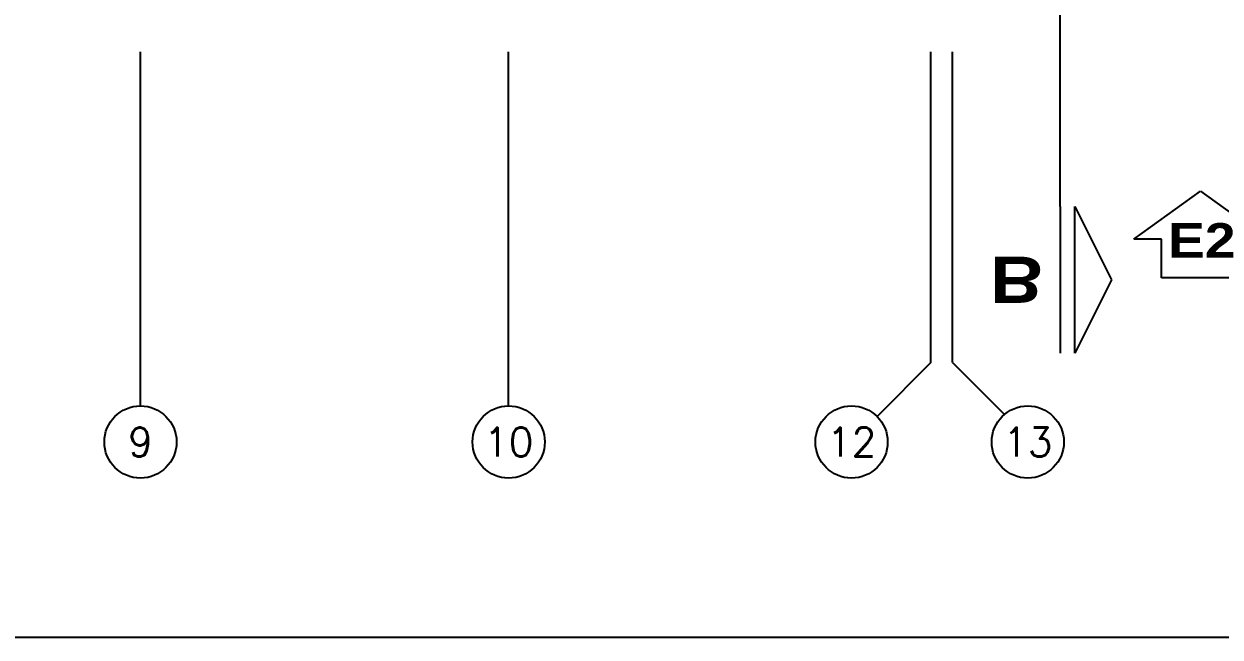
# Model space of a CAD drawing. Header units: millimetres. Extents: x -3 to 53, y -269 to 39.
# Drawn here: x 16.77 to 25.05, y -70.6 to -66.36 of the extents above; entities that cross this region are included whole.
import ezdxf
from ezdxf.enums import TextEntityAlignment as Align

# ---------------------------------------------------------------- set-up
doc = ezdxf.new("R2010")
doc.units = ezdxf.units.MM
doc.header["$LTSCALE"] = 15
for name, pattern in [('CENTER', [2, 1.25, -0.25, 0.25, -0.25]), ('PHANTOM', [63.5, 31.75, -6.35, 6.35, -6.35, 6.35, -6.35]), ('PHANTOM2', [1.25, 0.625, -0.125, 0.125, -0.125, 0.125, -0.125])]:
    doc.linetypes.add(name, pattern=pattern)
doc.layers.get('0').update_dxf_attribs({"color": 250})
for name, color, linetype in [('A-CORTE', 250, 'CENTER'), ('A-EJES', 251, 'PHANTOM'), ('L-03_EQUIP-ACCES', 160, 'Continuous'), ('L13 Texto Grande', 150, 'Continuous')]:
    doc.layers.add(name, color=color, linetype=linetype)
doc.layers.add('A-MUROS', color=252, linetype='Continuous', lineweight=30)
doc.styles.add('R140', font='', dxfattribs={"height": 3.55})
doc.styles.add('R160-75', font='', dxfattribs={"height": 0.6})
doc.styles.add('ROMANS', font='romans.shx', dxfattribs={"width": 0.8})
doc.styles.get('R140').set_extended_font_data('Arial Black', bold=True)
doc.styles.get('R160-75').set_extended_font_data('Arial Black', bold=True)

# ---------------------------------------------------------------- blocks, each defined once
blk = doc.blocks.new('A$C2493226f')
at = {"layer": 'L13 Texto Grande'}
blk.add_lwpolyline([(0, -1.1), (42.5295, -1.1)], dxfattribs=at)
blk = doc.blocks.new('*U31')
blk.add_lwpolyline([(-4.65, -4.35), (-4.65, 0.15), (-7.86, 0.15), (-0.15, 5.69), (7.57, 0.15), (4.35, 0.15), (4.35, -4.35)], close=True)
at = {"linetype": 'Continuous', "style": 'R140'}
blk.add_attdef('ELEVACION', text='', height=3.55, dxfattribs=at).set_placement((0, 0), align=Align.MIDDLE_CENTER)
blk = doc.blocks.new('*U104')
blk.add_line((-3, -5.08), (-3, 5.08))
blk.add_lwpolyline([(-4.016, 5.08), (-4.016, -5.08), (-6.556, 0)], close=True)
at = {"linetype": 'Continuous', "style": 'R160-75'}
blk.add_attdef('A', text='', height=0.3, dxfattribs=at).set_placement((0, 0), align=Align.MIDDLE_CENTER)
blk = doc.blocks.new('Cortes-Elev.')
at = {"layer": 'A-CORTE', "linetype": 'CENTER', "ltscale": 0.5}
blk.add_lwpolyline([(23.945, 20.8306), (23.945, 37.8534)], dxfattribs=at)
ref = blk.add_blockref('*U31', (24.9256, 20.5952), dxfattribs=dict(at, xscale=0.05980032655866058, yscale=0.05980032655866058, zscale=0.05980032655866058))
ref.add_attrib('ELEVACION', 'E2', dxfattribs={"layer": '0', "linetype": 'Continuous', "height": 0.2392, "style": 'R160-75'}).set_placement((24.9256, 20.5953), align=Align.MIDDLE_CENTER)
ref = blk.add_blockref('*U104', (23.645, 20.3226), dxfattribs=dict(at, xscale=0.1, yscale=0.1, zscale=-0.1, rotation=180))
ref.add_attrib('A', 'B', dxfattribs={"layer": '0', "linetype": 'Continuous', "extrusion": (0, 0, -1), "height": 0.32, "rotation": 180, "style": 'R160-75'}).set_placement((-23.645, 20.3226), align=Align.MIDDLE)
blk = doc.blocks.new('Ejes_Torre G')
at = {"layer": 'A-EJES', "linetype": 'PHANTOM2', "ltscale": 0.5}
for p, q in [((23.05, -2.45, 0), (22.6768, -2.8232, 0)), ((23.2, -2.45, 0), (23.559, -2.809, 0))]:
    blk.add_line(p, q, dxfattribs=at)
for points in [[(17.575, -2.75), (17.575, -0.3)], [(20.125, -2.75), (20.125, -0.3)]]:
    blk.add_lwpolyline(points, dxfattribs=at)
at = {"layer": 'A-EJES', "linetype": 'PHANTOM2', "ltscale": 0.5, "elevation": 0}
for points in [[(23.05, -2.45), (23.05, -0.3)], [(23.2, -2.45), (23.2, -0.3)]]:
    blk.add_lwpolyline(points, dxfattribs=at)
at = {"layer": 'A-EJES', "linetype": 'Continuous'}
for centre in [(17.575, -3), (20.125, -3), (22.5, -3, 0), (23.7204, -3, 0)]:
    blk.add_circle(centre, 0.25, dxfattribs=at)
at = {"layer": 'A-EJES', "linetype": 'Continuous', "style": 'ROMANS'}
for s, p in [('9', (17.575, -3)), ('10', (20.125, -3)), ('12', (22.5, -3, 0)), ('13', (23.7204, -3, 0))]:
    blk.add_text(s, height=0.2, dxfattribs=at).set_placement(p, align=Align.MIDDLE_CENTER)

msp = doc.modelspace()

# ---------------------------------------------------------------- block references
at = {"layer": 'A-CORTE'}
msp.add_blockref('Cortes-Elev.', (0, -88.4539), dxfattribs=at)
at = {"layer": 'A-MUROS'}
msp.add_blockref('Ejes_Torre G', (0, -66.2539), dxfattribs=at)
at = {"layer": 'L-03_EQUIP-ACCES'}
msp.add_blockref('A$C2493226f', (0, -69.5039), dxfattribs=at)

doc.saveas('drawing.dxf')
